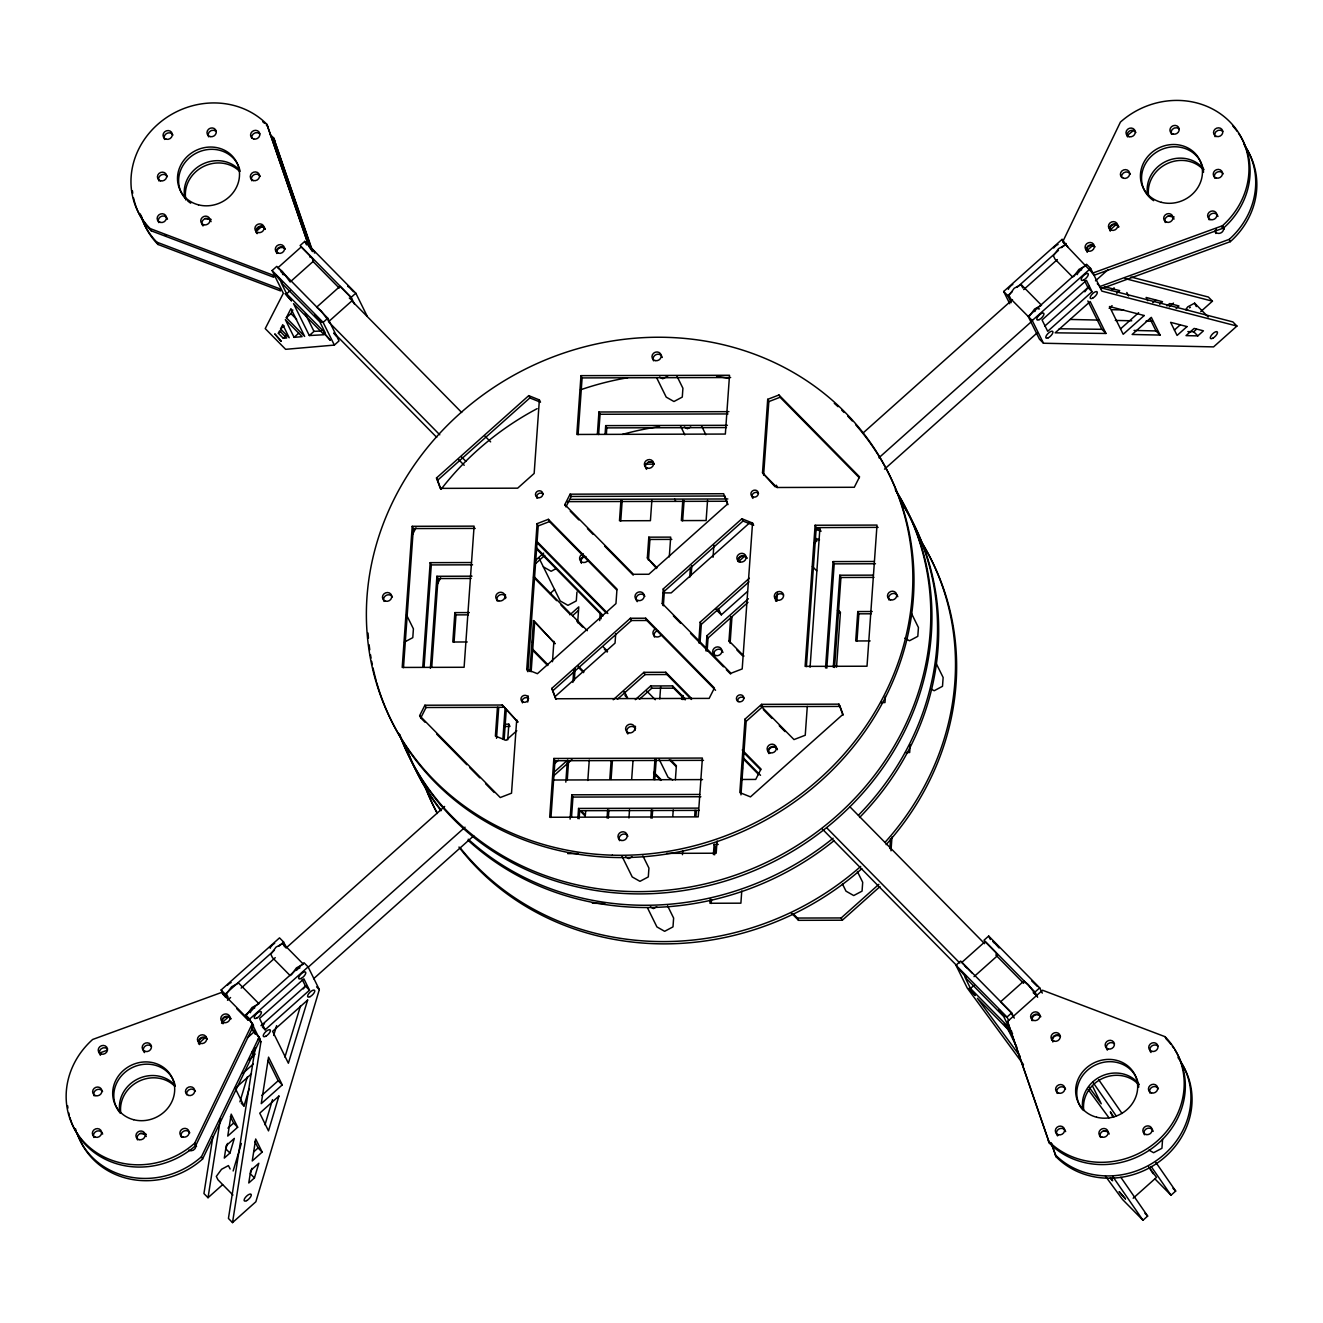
<?xml version="1.0" encoding="UTF-8"?>
<svg xmlns="http://www.w3.org/2000/svg" width="1323" height="1323" viewBox="0 0 1323 1323"><rect width="100%" height="100%" fill="white"/><g stroke="black" fill="none" stroke-linecap="round" stroke-linejoin="round"><path stroke-width="1.5" d="M412.214 526.306L402.209 667.437L464.108 667.272L474.097 526.141L412.214 526.306L413.338 528.572L403.482 667.652M422.781 666.957L430.173 562.655L471.435 562.54M424.055 667.189L431.298 564.921L430.173 562.655M430.388 668.313L436.904 576.282L471.98 576.183M431.794 666.494L438.029 578.548L436.904 576.282M469.318 612.582L454.864 612.615L452.797 642.019L467.234 641.969M454.054 642.333L455.988 614.881L454.864 612.615M497.448 707.193L495.397 736.051L506.048 740.334L516.797 730.743M505.138 598.624L505.419 594.589M496.522 738.317L498.721 707.408M502.872 739.375L505.055 708.466M504.146 739.59L506.18 710.732M507.734 739.855L508.842 724.177L504.724 724.194M516.714 719.695L511.521 793.188L500.259 797.537L419.639 715.644L424.915 705.225L502.277 705.027L517.839 721.961L502.277 705.027M539.371 399.926L534.161 473.436L517.657 488.17L440.294 488.369L436.491 477.983L528.737 395.643L539.371 399.926L540.495 402.192L529.861 397.925L528.737 395.643M526.752 669.421L537.088 523.66L548.334 519.327L616.981 589.049L615.956 603.602L537.403 673.688L526.752 669.421L527.877 671.687L538.213 525.926L537.088 523.66M527.728 702.033L528.158 695.915M529.895 671.489L533.5 620.603L555.032 643.606L533.5 620.603M532.491 642.631L533.186 632.741M531.151 671.737L534.608 622.885M552.468 661.698L553.907 641.341M553.857 758.459L549.69 817.267L698.23 816.87L702.397 758.062L553.857 758.459L554.982 760.725L550.963 817.498M580.979 375.649L576.811 434.457L725.351 434.06L729.519 375.269L580.979 375.649L582.103 377.915L578.085 434.705M576.927 592.092L576.299 600.907L567.947 605.339L560.224 600.956L539.056 558.141M565.814 782.158L567.269 761.8M572.876 682.42L573.735 670.215M577.655 622.72L578.779 606.893L569.866 614.848M567.236 780.355L568.526 762.031M574.281 680.617L575.158 668.413M570.097 819.135L571.817 794.809L699.735 794.462M597.368 434.291L598.939 411.999L728.923 411.651M571.519 817.349L572.942 797.074L571.817 794.809M598.624 434.539L600.063 414.264L598.939 411.999M577.837 818.573L578.564 808.436L698.213 808.121M605.107 433.729L605.686 425.626L727.402 425.311M579.11 818.805L579.689 810.701L578.564 808.436M606.381 433.977L606.81 427.891L605.686 425.626M585.659 811.016L585.378 815.084L581.293 810.933M587.825 780.487L589.264 760.13M599.683 620.603L600.245 612.499M601.089 618.817L601.37 614.782M620.917 500.491L619.478 520.766L650.42 520.683L651.859 500.408M620.752 520.997L622.174 500.722M615.724 633.651L615.046 643.11L555.18 696.51M607.059 818.027L607.637 809.841M609.804 779.181L611.11 760.791M608.315 818.259L608.894 810.073M611.077 779.412L612.384 761.006M628.938 817.994L629.516 809.841M631.683 779.264L632.989 760.923M635.156 730.346L635.437 726.261M656.621 568.526L647.344 557.959L648.816 537.171L670.695 537.121L669.289 556.917M648.452 560.241L649.924 539.453L648.816 537.171M663.253 588.917L664.378 591.199L663.352 605.752L662.228 603.47L663.253 588.917L741.905 518.748L752.539 523.032L753.663 525.297L743.013 521.03L741.905 518.748M650.8 817.994L651.379 809.874M653.529 779.462L654.968 759.187M659.78 698.924L660.64 686.753M652.074 818.226L652.652 810.123M654.802 779.71L656.225 759.419M682.8 500.326L681.362 520.601L706.118 520.534L707.557 500.259M682.635 520.849L684.074 500.557M672.812 816.01L673.242 809.974M675.375 779.793L676.384 765.719L670.943 760.179M689.73 577.291L690.441 567.236M681.626 699.371L681.924 695.319M691.135 575.538L691.846 565.483M682.9 699.619L683.181 695.567M682.453 854.675L682.734 850.623M698.726 642.879L700.198 622.108L749.331 578.234M699.983 643.259L701.322 624.373L700.198 622.108M705.854 650.85L706.929 635.735L748.388 598.724M694.691 816.142L695.104 810.205M713.031 557.281L713.891 545.109M707.11 651.23L708.053 638L706.929 635.735M695.948 816.423L696.378 810.486M710.236 899.21L709.955 903.262L740.897 903.179L741.756 891.007M713.395 854.592L714.122 844.454L718.24 844.438M731.983 616.65L730.114 643.143L728.99 640.878L730.726 616.419M711.212 903.51L711.509 899.442M714.668 854.84L715.23 846.72L714.122 844.454M717.049 841.048L716.19 853.219L666.676 853.352M752.539 523.032L742.203 668.925L730.957 673.258L662.228 603.47M745.047 719.1L739.838 792.593L750.472 796.876L842.734 714.536L838.931 704.15L761.568 704.349L745.047 719.1L746.172 721.366L740.963 794.875M762.511 472.824L767.704 399.331L778.949 394.998L859.57 476.875L854.294 487.277L776.932 487.492L762.511 472.824L775.162 486.831M741.575 779.826L742.435 767.654M763.619 475.106L768.828 401.597L767.704 399.331M775.576 600.94L775.857 596.871M776.833 601.171L777.411 593.035M815.117 525.248L805.112 666.379L867.012 666.213L877 525.082L815.117 525.248L816.241 527.53L806.385 666.61M807.295 706.383L805.244 735.241L793.998 739.574L760.791 705.887M810.073 667.239L819.847 529.051L816.308 527.629L878.125 527.364M825.535 667.95L833.077 561.597L874.338 561.481M826.809 668.181L834.201 563.863L833.077 561.597M833.292 667.255L839.807 575.224L872.816 575.141M834.565 667.487L840.932 577.49L839.807 575.224M836.533 667.172L840.419 612.218L837.691 609.456M872.221 611.524L857.784 611.557L855.7 640.96L870.137 640.927M856.957 641.275L858.892 613.822L857.784 611.557M885.401 696.427L884.971 702.563L880.837 702.563M889.866 848.539L890.577 838.633M890.991 850.805L891.983 836.946M910.224 744.684L909.662 752.522L905.544 752.539M1162.57 1139.467L1161.941 1148.281L1153.59 1152.713L1148.959 1150.084M212.887 1136.672L203.94 1193.561L208.025 1197.712L222.628 1184.68M208.025 1197.712L220.478 1118.464M255.256 1047.75L228.432 1218.45L232.517 1222.601L255.868 1201.747L319.323 989.621L308.094 966.898L304.009 962.747L245.631 1014.873L248.211 1020.116M232.517 1222.601L260.929 1041.73L249.7 1019.024L245.631 1014.873M714.255 655.795A4.73 4.333 -26.3 0 1 713.858 654.72L714.023 652.437A4.73 4.333 -26.3 0 1 721.928 650.453L722.986 652.421M738.052 561.134L738.763 557.777A4.73 4.333 -26.3 0 1 746.8 557.76M713.792 653.579L714.023 652.437M737.986 559.993L738.217 558.852M227.506 1143.419L225.869 1148.91L229.937 1153.061L224.298 1158.105L226.25 1145.602L234.336 1138.392L229.937 1153.061M239.926 1101.861L247.451 1076.707M241.299 1103.25L244.011 1106.011L249.22 1088.597M233.146 1170.971L241.365 1143.469M273.679 1035.446L276.623 1025.623M251.998 1168.292L250.361 1173.799L254.429 1177.933L248.774 1182.977L250.742 1170.475L258.828 1163.264L254.429 1177.933M264.997 1124.815L272.521 1099.645M284.908 1057.11L300.553 1005.761M194.713 1143.138L252.412 1023.456L221.801 992.366L92.66 1039.465A78.801 72.153 -26.3 0 0 85.3 1143.419A78.801 72.153 -26.3 0 0 194.713 1143.138L195.837 1145.404L253.536 1025.738L252.412 1023.456M77.313 1133.282A78.801 72.153 -26.3 0 0 202.568 1159.031L201.443 1156.765L259.143 1037.083L252.197 1030.022M202.568 1159.031L260.267 1039.365L259.143 1037.083M425.08 722.292L420.764 717.909L426.039 707.507L424.915 705.225M564.838 504.576L570.114 494.174L723.664 493.727L727.468 504.096L648.832 574.265L633.502 574.298L564.838 504.576L565.963 506.858L571.238 496.439L570.114 494.174M278.359 333.264L279.6 330.816L286.661 337.993L283.287 338.275L278.359 333.264L280.691 331.18M280.559 328.964L282.758 324.664L289.224 337.762L280.559 328.964L284.065 325.838M286.297 317.768L290.944 308.672L304.67 336.422L286.297 317.768L290.961 313.601L292.83 309.962M246.839 1014.592L252.065 1007.481L258.977 1003.76L238.57 983.039L231.657 986.743L226.431 993.871L228.118 997.277M291.225 974.985L296.451 967.874L303.347 964.153L282.94 943.431L276.027 947.136L270.802 954.263L272.488 957.67L290.184 975.63M303.331 988.893L305.431 986.048L302.223 979.549M1029.393 316.098L1034.619 308.987L1041.532 305.266L1021.124 284.544L1014.212 288.249L1008.986 295.376L1010.673 298.783L1032.254 320.53L1043.483 343.236L1213.571 346.891L1236.939 326.053L1232.854 321.902L1101.761 288.001M1073.763 276.49L1078.989 269.379L1085.902 265.658M1084.827 291.821L1087.969 287.554L1084.761 281.055M1185.623 309.731L1187.707 306.87L1194.619 303.165L1208.23 316.991M581.177 562.606L580.78 561.547A4.73 4.333 -26.3 0 1 581.492 558.19L584.452 556.14M581.492 558.19L582.285 557.281M255.769 230.963L261.789 225.605M257.522 230.219L261.888 226.316M272.108 270.553L276.772 266.386L327.79 318.215L339.019 340.921L334.355 345.088L285.636 349.322L265.228 328.6L283.337 293.259L272.108 270.553L323.126 322.382L334.355 345.088M367.05 315.916L355.821 293.193L304.803 241.365L300.123 245.532L351.157 297.361L354.614 304.356M286.644 293.805L281.038 282.444L319.819 321.836L325.425 333.198L286.644 293.805L290.15 290.68M283.287 338.275L286.793 335.149M294.103 337.348L302.091 336.654L285.338 319.62L294.103 337.348L298.766 333.164M323.126 322.382L327.79 318.215M351.157 297.361L355.821 293.193M309.317 335.546L324.152 334.736L293.541 303.628L309.317 335.546L313.981 331.378L321.406 330.965M352.298 300.503L328.947 321.357L321.109 310.855L316.66 307.168L340.011 286.33L350.612 297.096L352.298 300.503L349.322 298.055M440.774 488.915L437.615 480.249L529.861 397.925M534.724 561.084L543.637 553.13M535.848 563.366L544.762 555.395M550.07 593.547L554.602 589.512M572.462 615.79L578.416 610.482M551.823 688.373L630.393 618.254L645.707 618.221L714.42 687.993L709.161 698.395L555.61 698.759L551.823 688.373L556.107 699.288M552.948 690.639L631.518 620.52L646.831 620.487L715.545 690.275M664.378 591.199L743.013 521.03M223.719 995.227L221.139 989.984L279.517 937.875L283.602 942.026L286.198 947.268M1009.73 303.728L1003.677 291.49L1062.071 239.38L1067.876 247.021M749.463 522.998L671.208 592.886L663.253 592.902M227.804 999.378L225.224 994.135L274.39 950.245M278.988 946.127L283.602 942.026M1011.219 302.636L1007.762 295.641L1012.376 291.523M1016.974 287.422L1058.466 250.378M1061.542 247.633L1066.156 243.531M227.506 1000.271L230.582 997.525M241.15 988.099L275.25 957.67M286.033 948.045L444.627 806.468M863.125 432.935L1012.492 299.61M1023.688 289.605L1057.358 259.556M198.45 1043.715L206.14 1036.835M221.536 1023.092L229.243 1016.229M738.598 561.597L744.75 556.107M1092.765 245.45L1086.596 250.957A4.73 4.333 -26.3 0 1 1094.601 246.558M1109.699 230.334L1115.851 224.827M249.7 1019.024L308.094 966.898M1032.254 320.53L1090.632 268.404L1086.563 264.253L1028.169 316.379L1039.398 339.085L1043.483 343.236M307.978 967.394L465.034 827.189M878.919 457.791L1031.361 321.704M613.227 699.751L643.921 672.332L665.8 672.266L691.764 698.66M617.411 699.272L645.045 674.598L666.924 674.532L691.449 699.454M701.322 624.373L748.917 581.888M247.368 1037.86L255.074 1030.997M305.894 985.635L261.044 1025.656L264.501 1023.804M313.584 978.755L473.733 835.805M553.808 764.33L558.422 760.212M717.231 610.697L721.3 614.848L747.478 591.48M815.233 531.003L818.325 528.257M884.525 469.152L1036.967 333.065M1044.674 326.202L1089.325 286.33M1095.494 280.84L1107.814 269.842M265.129 1029.807L309.499 990.183L303.893 978.838L259.523 1018.445L265.129 1029.807L262.417 1027.028M1092.054 291.688L1047.684 331.312L1042.061 319.951L1086.431 280.344L1092.054 291.688L1087.969 287.554M553.94 772.318L567.765 759.981M635.305 699.669L650.668 685.959L672.547 685.893L685.529 699.09M553.527 775.973L571.949 759.518M639.505 699.189L651.792 688.225L673.655 688.175L685.198 699.9M708.053 638L747.975 602.362M814.009 543.422L817.068 540.677L815.944 538.411L819.499 539.834M249.187 1059.888L253.685 1055.87L251.866 1052.165M1111.138 290.514L1114.148 287.835M242.754 1073.416L253.272 1064.039M1116.728 293.309L1119.721 290.63L1104.292 286.644M236.734 1086.977L251.486 1073.813M1109.137 308.276L1112.081 305.646M261.673 1095.494L278.177 1080.742L268.122 1060.401M1120.614 328.799L1138.623 312.708M227.92 1128.139L233.592 1123.078L230.351 1116.529M1152.763 302.62L1155.607 300.089M282.262 1084.893L261.243 1103.647L268.552 1057.143L282.262 1084.893L278.177 1080.742M237.677 1127.229L227.754 1136.077L231.194 1114.131L237.677 1127.229L233.592 1123.078M1159.692 304.24L1162.52 301.71L1146.131 297.46L1147.752 300.734M1166.936 305.944L1169.631 303.546L1178.975 305.96L1176.147 308.474M1169.234 306.853L1173.468 303.066M253.834 1151.754L258.084 1147.951L254.843 1141.418M1174.427 330.022L1180.099 324.962M1200.771 311.6L1212.447 301.164L1208.362 297.03L1130.9 276.987M262.169 1152.101L252.246 1160.966L255.686 1139.004L262.169 1152.101L258.084 1147.951M746.172 721.366L762.693 706.614L840.055 706.416L843.214 715.065M1187.839 331.61L1193.726 331.742L1196.554 329.212M1197.811 335.877L1203.45 330.833L1194.123 328.418L1186.036 335.629L1197.811 335.877L1193.726 331.742M793.072 913.631L797.422 918.046L841.196 917.947L878.869 884.326M791.303 912.969L798.546 920.328L842.321 920.213L879.993 886.592M1023.473 1064.568L967.196 987.95L955.983 965.228L960.647 961.06L1011.665 1012.889L1014.261 1018.131M1042.292 993.11L1039.696 987.868L988.678 936.039L983.998 940.206L1035.016 992.035L1037.612 997.277M974.042 976.639L997.393 955.785L995.706 952.378L985.106 941.612L961.755 962.466L972.355 973.232M970.52 988.479L964.914 977.118L1003.677 1016.511L1009.3 1027.872L970.52 988.479L974.026 985.354M1008.721 1020.546L1007.001 1017.056L1011.665 1012.889M1035.016 992.035L1039.696 987.868M1175.006 1050.065A78.801 72.153 -26.3 0 1 1152.846 1147.769A78.801 72.153 -26.3 0 1 1049.404 1143.188L1007.514 1021.505L1042.541 990.232L1165.05 1036.686L1166.175 1038.952A78.801 72.153 -26.3 0 1 1170.888 1044.294M1133.166 1198.241L1156.517 1177.387L1148.695 1166.886M1105.449 1176.18L1122.565 1199.498L1142.973 1220.236L1147.653 1216.069L1120.829 1177.272M1154.681 1178.628L1171.004 1195.215L1175.684 1191.047L1155.855 1162.371M1065.495 244.937L1058.582 248.641L1053.356 255.769L1055.043 259.176L1072.721 277.135M667.735 376.129L662.724 378.791L659.631 377.038M690.755 426.998L687.414 428.768L684.322 427.015M404.441 642.085L412.793 637.653L413.404 628.838L406.508 614.864M556.123 568.609L551.112 571.271L543.373 566.872M632.063 856.857L628.723 858.627L625.63 856.874M656.754 906.834L653.413 908.603L650.337 906.85M768.828 401.597L780.074 397.264L859.255 477.686M538.213 525.926L549.458 521.593L616.683 589.86M1093.344 272.852L1222.469 225.737A78.801 72.153 -26.3 0 0 1229.844 121.799A78.801 72.153 -26.3 0 0 1120.432 122.08L1062.733 241.745L1094.468 275.118L1223.593 228.019A78.801 72.153 -26.3 0 0 1238.493 133.21M1097.296 283.651L1100.075 286.479L1229.216 239.364A78.801 72.153 -26.3 0 0 1244.1 144.554M1245.224 146.836A78.801 72.153 -26.3 0 1 1230.34 241.646L1101.199 288.745L1100.075 286.479M99.407 1053.091L107.113 1050.28M571.238 496.439L724.789 495.993L727.948 504.642M553.064 780.008L702.53 779.594M741.409 779.479L755.731 779.429L761.006 769.027L742.253 749.959M582.103 377.915L730.643 377.535M600.063 414.264L727.981 413.934M606.81 427.891L726.459 427.577M648.402 461.892L652.52 461.876M645.392 464.175L653.645 464.158M570.196 499.35L727.848 498.969M567.22 501.632L726.922 501.252M413.338 528.572L475.222 528.423M649.924 539.453L671.819 539.387M431.298 564.921L472.559 564.822M834.201 563.863L875.462 563.763M438.029 578.548L471.038 578.465M840.932 577.49L873.941 577.407M455.988 614.881L468.375 614.848M858.892 613.822L871.278 613.789M426.039 707.507L503.401 707.309M503.782 726.459L509.967 726.443L508.842 724.177M554.982 760.725L703.522 760.345M572.942 797.074L700.859 796.744M579.689 810.701L699.338 810.387M567.666 853.6L577.969 853.583M604.743 903.526L592.357 903.229M1059.21 328.766L1101.877 329.311L1105.962 333.462L1055.159 332.817L1090.185 301.545L1105.962 333.462M1111.651 309.681L1123.624 309.929M1070.224 319.455L1098.917 320.083M1115.306 320.431L1131.711 320.778M1146.049 321.092L1152.201 321.224M1134.059 330.452L1156.004 330.932L1160.073 335.066L1132.141 334.471L1151.324 317.355L1160.073 335.066M1125.046 278.574L1212.447 301.164M1236.939 326.053L1101.861 291.126L1090.632 268.404M266.882 124.312L308.772 245.995L266.882 124.312A78.801 72.153 -26.3 0 0 157.487 124.594A78.801 72.153 -26.3 0 0 150.111 228.548L272.621 275.002L273.745 277.268L151.235 230.83A78.801 72.153 -26.3 0 1 133.557 197.921M140.304 213.879A78.801 72.153 -26.3 0 0 156.858 242.175L279.351 288.629L280.476 290.895L157.983 244.457A78.801 72.153 -26.3 0 1 141.429 216.145M815.663 529.183L820.971 531.333L819.847 529.051M310.128 257.423L310.111 256.579M1153.127 1173.699L1150.349 1169.466M904.816 638.133L909.463 640.762L917.815 636.33L918.427 627.515L910.671 611.788M931.061 688.985L934.154 690.738L942.505 686.306L943.134 677.492L936.221 663.501M672.712 779.958L668.065 777.329L659.201 759.385M314.312 252.891C317.503 254.165 306.671 242.87 309.814 248.013M965.129 966.137L967.047 967.841M1033.197 992.73L1036.174 995.177L1028.335 984.692L1023.886 981.005L1000.519 1001.858L1011.136 1012.624L1012.806 1016.031M1012.591 1033.726L1007.812 1027.839L1011.781 1031.361M1091.69 272.29L1094.468 275.118M1003.677 291.49L1007.762 295.641M812.388 566.459L816.704 570.858M837.459 610.35L840.188 613.111M715.76 608.944L720.01 613.244L718.323 609.837M647.344 557.959L656.87 567.633M728.99 640.878L743.956 656.076M736.911 650.056L742.352 655.596M570.263 511.207L578.846 519.922M587.429 528.638L593.151 534.459M604.594 546.068L633.204 575.125M673.374 615.923L680.535 623.199M690.556 633.37L723.483 666.809M726.344 669.719L730.643 674.069M763.354 709.624L772.02 718.406M779.247 725.732L785.019 731.586M312.741 261.177L339.217 288.067M351.786 300.834L461.71 412.495M484.846 436.011L490.635 441.882M850.11 807.013L984.61 943.663M995.806 955.024L1023.655 983.336M328.435 321.687L439.798 434.82M461.495 456.848L465.828 461.264M826.759 827.867L959.82 963.045M334.041 333.049L436.739 437.367M458.436 459.395L464.208 465.283M822.245 828.942L956.744 965.575M955.983 965.228L1007.001 1017.056M537.138 541.669L607.869 613.525M1172.955 1188.286L1175.684 1191.047M743.377 752.241L760.675 769.821M536.824 542.48L606.099 612.863M536.658 547.97L603.056 615.427M743.212 757.732L760.527 775.328M536.344 548.764L602.742 616.22M742.898 758.542L758.757 774.666M290.961 313.601L296.617 319.339M533.797 576.365L587.313 630.707M603.222 646.864L607.571 651.263M646.616 690.92L655.298 699.735M533.483 577.159L556.619 600.659M560.952 605.074L569.634 613.889M576.861 621.231L582.649 627.102M604.346 649.13L607.24 652.074M1110.179 1178.231L1112.643 1180.744L1110.493 1177.635M1144.924 1213.307L1147.653 1216.069M625.002 695.584L627.714 698.346L624.506 691.863M578.399 666.213L583.84 671.737M578.168 667.106L583.608 672.63M669.339 759.7L676.136 766.596M532.061 648.568L548.02 664.774M653.876 772.268L661.12 779.627M533.186 650.85L547.689 665.568M653.545 773.062L660.789 780.438M581.062 811.826L585.13 815.977M436.607 734L466.837 764.711M469.715 767.638L479.802 777.874M485.558 783.712L494.19 792.494M316.594 986.842L319.323 989.621M305.431 986.048L309.499 990.183M221.139 989.984L225.224 994.135M225.704 997.459L221.801 992.366M236.834 1008.771L247.963 1020.083M258.217 1038.968L260.929 1041.73M232.947 1195.033L217.981 1179.818L216.311 1176.412L221.536 1169.3L228.432 1165.58L230.119 1168.986M312.063 250.692L310.475 248.856M284.825 274.952L280.956 271.761M333.776 333.28L336.24 336.125M282.461 273.878L283.221 274.787M1004.058 1023.985L1011.367 1033.941M1020.132 1056.349L977.399 998.303L1008.027 1029.41L1016.775 1047.138M1089.127 1087.241L1101.265 1103.795L1092.517 1086.067M1088.201 1089.524L1109.005 1117.852M1037.43 986.495L1031.626 980.806M993.689 942.687L992.845 940.984L999.097 947.979M353.555 291.804L347.751 285.702L348.081 286.678M1098.718 1079.733L1122.036 1113.47M1092.881 1082.214L1116.199 1115.95M1151.192 1166.539L1171.004 1195.215M1113.834 1116.91L1110.344 1111.849L1112.759 1116.761M1112.66 1176.379L1142.973 1220.236M1222.469 225.737L1223.593 228.019M1229.216 239.364L1230.34 241.646M1194.619 303.165L1196.306 306.572M1149.869 318.529L1156.004 330.932M1126.832 292.482L1128.585 296.021M1062.071 239.38L1063.791 242.87M1087.853 300.949L1101.877 329.311M1021.124 284.544L1022.795 287.951M778.949 394.998L780.074 397.264M776.353 485.21L777.477 487.476M988.678 936.039L990.398 939.528M1007.514 1021.505L1049.404 1143.188M676.88 376.03L682.916 388.251L682.288 397.082L673.936 401.514L666.213 397.115L656.721 377.898M701.57 426.006L705.887 434.738M838.931 704.15L840.055 706.416M1051.074 1142.989L1056.134 1156.815A78.801 72.153 -26.3 0 0 1159.576 1161.396A78.801 72.153 -26.3 0 0 1181.737 1063.692M680.551 426.122L684.867 434.87M674.647 499.102L675.772 501.367M857.387 871.543L862.695 882.292L862.067 891.123L853.715 895.555L845.992 891.156L842.453 883.996M718.091 608.365L721.3 614.848M761.568 704.349L762.693 706.614M841.196 917.947L842.321 920.213M797.422 918.046L798.546 920.328M645.707 618.221L646.831 620.487M665.8 672.266L666.924 674.532M672.547 685.893L673.655 688.175M630.393 618.254L631.518 620.52M643.921 672.332L645.045 674.598M650.668 685.959L651.792 688.225M548.334 519.327L549.458 521.593M623.894 691.631L626.407 696.741M642.879 855.865L648.932 868.086L648.303 876.917L639.952 881.333L632.229 876.951L621.86 855.981M667.586 905.825L673.622 918.063L672.994 926.877L664.642 931.309L656.919 926.927L647.427 907.71M270.157 134.665A78.801 72.153 -26.3 0 1 273.629 137.939L312.228 249.997M436.491 477.983L437.615 480.249M304.803 241.365L306.523 244.854M305.216 313.65L313.981 331.378M419.639 715.644L420.764 717.909M150.111 228.548L151.235 230.83M156.858 242.175L157.983 244.457M282.94 943.431L284.627 946.838M251.668 1027.095L255.124 1034.09M253.206 1050.76L255.025 1054.464M235.262 1088.3L244.011 1106.011M1051.537 1143.337L1056.134 1156.815M273.629 137.939L312.41 251.585M1186.913 310.376A4.73 1.819 -44.5 0 1 1187.674 309.45M1189.493 307.829A4.73 1.819 -44.5 0 1 1190.419 307.25M1034.586 311.55A4.73 1.819 -44.5 0 1 1035.462 310.69M1038.175 308.97A4.73 1.819 -44.5 0 1 1039.465 308.937M1077.22 274.638A4.73 1.819 -44.5 0 1 1077.6 273.795M1078.195 272.869A4.73 1.819 -44.5 0 1 1079.833 271.083M1080.759 270.322A4.73 1.819 -44.5 0 1 1081.701 269.743M296.402 970.437A4.73 1.819 -44.5 0 1 297.278 969.577M298.221 968.816A4.73 1.819 -44.5 0 1 300.007 967.857M250.295 1012.74A4.73 1.819 -44.5 0 1 250.675 1011.897M251.271 1010.97A4.73 1.819 -44.5 0 1 252.908 1009.184M253.851 1008.44A4.73 1.819 -44.5 0 1 254.777 1007.845M270.19 948.26A4.73 1.819 -44.5 0 1 270.57 947.4M271.149 946.491A4.73 1.819 -44.5 0 1 272.803 944.688M273.729 943.944A4.73 1.819 -44.5 0 1 274.655 943.365M227.539 985.172A4.73 1.819 -44.5 0 1 231.145 982.592M1053.703 247.996A4.73 1.819 -44.5 0 1 1058.069 244.49M1008.358 289.373A4.73 1.819 -44.5 0 1 1008.738 288.513M1009.333 287.604A4.73 1.819 -44.5 0 1 1010.97 285.818M1011.897 285.057A4.73 1.819 -44.5 0 1 1012.839 284.478M654.521 637.091A4.73 4.333 -26.3 0 1 657.796 630.624M889.073 600.08A4.73 4.333 -26.3 0 1 891.752 593.795A4.73 4.333 -26.3 0 1 897.804 596.723M384.05 601.403A4.73 4.333 -26.3 0 1 386.167 595.383A4.73 4.333 -26.3 0 1 392.402 596.971M619.561 840.667A4.73 4.333 -26.3 0 1 621.678 834.631A4.73 4.333 -26.3 0 1 627.912 836.235M653.545 360.832A4.73 4.333 -26.3 0 1 656.241 354.547A4.73 4.333 -26.3 0 1 662.294 357.458M164.631 139.461A4.73 4.333 -26.3 0 1 166.764 133.425A4.73 4.333 -26.3 0 1 172.982 135.029M1215.109 136.699A4.73 4.333 -26.3 0 1 1222.783 131.357M1144.428 1134.754A4.73 4.333 -26.3 0 1 1147.124 1128.469A4.73 4.333 -26.3 0 1 1153.176 1131.38M93.933 1137.482A4.73 4.333 -26.3 0 1 96.612 1131.198A4.73 4.333 -26.3 0 1 102.665 1134.109M1232.606 125.784A78.801 72.153 -26.3 0 1 1237.121 131.275M1110.014 230.516A4.73 4.333 -26.3 0 1 1112.709 224.232A4.73 4.333 -26.3 0 1 1118.762 227.143M1087.357 252.296A4.73 4.333 -26.3 0 1 1086.663 251.37M1086.282 250.328A4.73 4.333 -26.3 0 1 1095.014 246.938M1165.282 222.496A4.73 4.333 -26.3 0 1 1167.961 216.211A4.73 4.333 -26.3 0 1 1174.014 219.122M1121.59 177.447A4.73 4.333 -26.3 0 1 1130.338 174.09M1171.533 134.301A4.73 4.333 -26.3 0 1 1179.206 128.959M1214.812 178.274A4.73 4.333 -26.3 0 1 1216.945 172.238A4.73 4.333 -26.3 0 1 1223.163 173.842M1127.576 136.93A4.73 4.333 -26.3 0 1 1129.71 130.894A4.73 4.333 -26.3 0 1 1135.928 132.498M1209.222 219.866A4.73 4.333 -26.3 0 1 1211.901 213.582A4.73 4.333 -26.3 0 1 1217.954 216.492M1153.656 200.683A31.52 28.858 -26.3 0 1 1158.005 151.252A31.52 28.858 -26.3 0 1 1203.533 172.255M1127.163 135.707A78.801 72.153 -26.3 0 1 1133.133 130.845M1223.18 226.795A4.73 4.333 -26.3 0 1 1221.063 232.815A4.73 4.333 -26.3 0 1 1214.828 231.227M1174.096 216.889A31.52 28.858 -26.3 0 1 1168.176 215.963M1147.752 195.225A31.52 28.858 -26.3 0 1 1166.373 161.208A31.52 28.858 -26.3 0 1 1204.013 169.576M1215.953 233.493A4.73 4.333 -26.3 0 1 1216.267 229.077M1221.625 227.01A4.73 4.333 -26.3 0 1 1224.304 229.061M1148.562 195.639A31.52 28.858 -26.3 0 1 1166.555 163.92A31.52 28.858 -26.3 0 1 1202.673 168.964M132.73 193.241A78.801 72.153 -26.3 0 1 132.449 190.876M262.731 121.749A78.801 72.153 -26.3 0 1 264.55 123.304M266.303 124.924A78.801 72.153 -26.3 0 1 268.007 126.578M257.142 233.658A4.73 4.333 -26.3 0 1 258.597 226.729A4.73 4.333 -26.3 0 1 265.212 229.375M276.887 253.503A4.73 4.333 -26.3 0 1 278.988 247.467A4.73 4.333 -26.3 0 1 285.239 249.055M251.866 180.804A4.73 4.333 -26.3 0 1 253.999 174.768A4.73 4.333 -26.3 0 1 260.218 176.372M202.998 225.935A4.73 4.333 -26.3 0 1 204.453 218.99A4.73 4.333 -26.3 0 1 211.068 221.652M159.025 181.036A4.73 4.333 -26.3 0 1 161.158 175.016A4.73 4.333 -26.3 0 1 167.393 176.604M208.571 136.815A4.73 4.333 -26.3 0 1 216.261 131.473M158.743 222.611A4.73 4.333 -26.3 0 1 161.423 216.327A4.73 4.333 -26.3 0 1 167.475 219.238M251.767 138.171A4.73 4.333 -26.3 0 1 259.837 133.888M190.71 203.196A31.52 28.858 -26.3 0 1 187.651 200.864M186.278 199.558A31.52 28.858 -26.3 0 1 195.953 153.286A31.52 28.858 -26.3 0 1 240.058 171.014M165.937 235.577A4.73 4.333 -26.3 0 1 165.028 234.882M211.151 219.403A31.52 28.858 -26.3 0 1 205.214 218.477M184.807 197.755A31.52 28.858 -26.3 0 1 201.576 164.647A31.52 28.858 -26.3 0 1 238.587 169.212M273.051 138.551A78.801 72.153 -26.3 0 1 274.754 140.221M185.931 200.021A31.52 28.858 -26.3 0 1 202.7 166.913A31.52 28.858 -26.3 0 1 239.711 171.494M195.837 1145.404A78.801 72.153 -26.3 0 1 69.887 1117.389M69.259 1115.107A78.801 72.153 -26.3 0 1 68.73 1112.792M67.92 1108.112A78.801 72.153 -26.3 0 1 67.638 1105.747M199.69 1044.575A4.73 4.333 -26.3 0 1 200.616 1037.96A4.73 4.333 -26.3 0 1 207.38 1039.233M223.074 1023.754A4.73 4.333 -26.3 0 1 223.951 1017.122A4.73 4.333 -26.3 0 1 230.731 1018.396M144.439 1052.595A4.73 4.333 -26.3 0 1 144.868 1046.361A4.73 4.333 -26.3 0 1 151.434 1046.344M186.659 1094.601A4.73 4.333 -26.3 0 1 195.407 1091.227M137.509 1139.897A4.73 4.333 -26.3 0 1 140.205 1133.596A4.73 4.333 -26.3 0 1 146.258 1136.523M94.214 1095.907A4.73 4.333 -26.3 0 1 96.347 1089.887A4.73 4.333 -26.3 0 1 102.566 1091.475M181.449 1137.251A4.73 4.333 -26.3 0 1 183.583 1131.231A4.73 4.333 -26.3 0 1 189.801 1132.819M100.482 1055.241A4.73 4.333 -26.3 0 1 99.82 1054.315M99.423 1053.257A4.73 4.333 -26.3 0 1 107.494 1048.974M120.178 1113.023A31.52 28.858 -26.3 0 1 132.052 1067.678A31.52 28.858 -26.3 0 1 175.248 1085.885M201.443 1156.765A78.801 72.153 -26.3 0 1 76.949 1133.249M76.188 1131.016A78.801 72.153 -26.3 0 1 75.494 1128.751M195.424 1144.18A4.73 4.333 -26.3 0 1 188.643 1150.216M146.324 1134.274A31.52 28.858 -26.3 0 1 140.403 1133.348M119.996 1112.61A31.52 28.858 -26.3 0 1 136.749 1079.502A31.52 28.858 -26.3 0 1 173.776 1084.083M194.961 1144.842A4.73 4.333 -26.3 0 1 196.532 1146.446M120.79 1113.023A31.52 28.858 -26.3 0 1 138.799 1081.304A31.52 28.858 -26.3 0 1 174.901 1086.348M1172.327 1046.162A78.801 72.153 -26.3 0 1 1173.699 1048.097M1052.198 1040.391A4.73 4.333 -26.3 0 1 1060.269 1036.124M1032.172 1020.728A4.73 4.333 -26.3 0 1 1034.272 1014.675A4.73 4.333 -26.3 0 1 1040.506 1016.262M1057.193 1093.41A4.73 4.333 -26.3 0 1 1059.326 1087.39A4.73 4.333 -26.3 0 1 1065.544 1088.978M1107.401 1050.098A4.73 4.333 -26.3 0 1 1106.739 1049.189M1106.342 1048.13A4.73 4.333 -26.3 0 1 1114.413 1043.847M1150.034 1093.162A4.73 4.333 -26.3 0 1 1152.151 1087.142A4.73 4.333 -26.3 0 1 1158.386 1088.73M1100.488 1137.4A4.73 4.333 -26.3 0 1 1103.167 1131.099A4.73 4.333 -26.3 0 1 1109.22 1134.026M1150.993 1052.513A4.73 4.333 -26.3 0 1 1151.44 1046.278A4.73 4.333 -26.3 0 1 1158.005 1046.245M1057.573 1135.895A4.73 4.333 -26.3 0 1 1059.028 1128.949A4.73 4.333 -26.3 0 1 1065.643 1131.612M1081.966 1109.038A31.52 28.858 -26.3 0 1 1097.875 1063.94A31.52 28.858 -26.3 0 1 1138.739 1087.159M1177.95 1057.524A78.801 72.153 -26.3 0 1 1160.486 1157.559A78.801 72.153 -26.3 0 1 1055.01 1154.549M1165.05 1036.686A78.801 72.153 -26.3 0 1 1157.691 1140.641A78.801 72.153 -26.3 0 1 1048.279 1140.922M1107.301 1131.595A31.52 28.858 -26.3 0 1 1103.382 1130.851M1082.975 1110.113A31.52 28.858 -26.3 0 1 1101.579 1076.095A31.52 28.858 -26.3 0 1 1139.219 1084.463M1083.769 1110.526A31.52 28.858 -26.3 0 1 1101.761 1078.807A31.52 28.858 -26.3 0 1 1137.879 1083.851M768.68 753.035A4.73 4.333 -26.3 0 1 771.375 746.751A4.73 4.333 -26.3 0 1 777.428 749.661M768.961 753.614A4.73 4.333 -26.3 0 1 771.094 747.578A4.73 4.333 -26.3 0 1 777.312 749.182M1052.843 1041.995A4.73 4.333 -26.3 0 1 1060.517 1036.653M1032.056 1020.231A4.73 4.333 -26.3 0 1 1040.771 1016.808M581.459 563.168A4.73 4.333 -26.3 0 1 585.94 556.553M256.745 233.328A4.73 4.333 -26.3 0 1 258.878 227.291A4.73 4.333 -26.3 0 1 265.096 228.896M276.772 253.024A4.73 4.333 -26.3 0 1 284.825 248.691M738.333 561.696A4.73 4.333 -26.3 0 1 747.082 558.339M1110.295 231.078A4.73 4.333 -26.3 0 1 1112.428 225.059A4.73 4.333 -26.3 0 1 1118.646 226.646M198.913 1043.169A4.73 4.333 -26.3 0 1 206.983 1038.902M222.677 1023.423A4.73 4.333 -26.3 0 1 224.745 1017.37A4.73 4.333 -26.3 0 1 230.996 1018.925M920.262 540.33A277.681 254.264 -26.3 0 1 886.129 844.636M861.835 868.698A277.681 254.264 -26.3 0 1 458.949 847.084M437.334 813.496A277.681 254.264 -26.3 0 1 424.501 784.622M919.138 538.064A277.681 254.264 -26.3 0 1 885.004 842.371M860.711 866.416A277.681 254.264 -26.3 0 1 459.891 847.448M436.987 812.702A277.681 254.264 -26.3 0 1 423.377 782.356M437.417 584.105A277.681 254.264 -26.3 0 1 440.675 577.87M622.438 434.407A277.681 254.264 -26.3 0 1 659.532 426.585M855.617 424.683A277.681 254.264 -26.3 0 1 762.759 821.649A277.681 254.264 -26.3 0 1 376.675 682.47M376.228 680.865A277.681 254.264 -26.3 0 1 373.003 667.9M372.309 664.626A277.681 254.264 -26.3 0 1 371.664 661.335M371.052 658.044A277.681 254.264 -26.3 0 1 370.506 654.736M369.762 649.758A277.681 254.264 -26.3 0 1 369.117 644.764M368.439 638.083A277.681 254.264 -26.3 0 1 368.042 633.056M834.284 403.317A277.681 254.264 -26.3 0 1 838.038 406.69M841.709 410.147A277.681 254.264 -26.3 0 1 844.107 412.495M847.663 416.067A277.681 254.264 -26.3 0 1 852.26 420.946M637.223 601.667A4.73 4.333 -26.3 0 1 638.149 595.036A4.73 4.333 -26.3 0 1 644.913 596.309M522.453 702.877A3.787 3.456 -26.3 0 1 528.605 698.594M737.589 701.521A3.787 3.456 -26.3 0 1 744.039 698.097M752.936 498.407A3.787 3.456 -26.3 0 1 753.3 493.413A3.787 3.456 -26.3 0 1 758.542 493.396M536.956 498.308A3.787 3.456 -26.3 0 1 543.091 494.025M776.551 601.287A4.73 4.333 -26.3 0 1 776.998 595.052A4.73 4.333 -26.3 0 1 783.563 595.036M646.6 469.351A4.73 4.333 -26.3 0 1 647.526 462.736A4.73 4.333 -26.3 0 1 654.273 464.009M497.299 601.122A4.73 4.333 -26.3 0 1 499.995 594.837A4.73 4.333 -26.3 0 1 506.048 597.748M627.846 733.967A4.73 4.333 -26.3 0 1 628.772 727.352A4.73 4.333 -26.3 0 1 635.536 728.626M904.072 506.825A277.681 254.264 -26.3 0 1 859.57 817.482M834.218 840.518A277.681 254.264 -26.3 0 1 468.127 840.337M440.989 810.751A277.681 254.264 -26.3 0 1 407.699 751.414M902.947 504.559A277.681 254.264 -26.3 0 1 858.445 815.2M833.093 838.253A277.681 254.264 -26.3 0 1 468.243 839.212M440.89 809.792A277.681 254.264 -26.3 0 1 405.996 747.578M895.572 490.37A277.681 254.264 -26.3 0 1 771.028 862.976A277.681 254.264 -26.3 0 1 399.794 734.662M895.34 489.51A277.681 254.264 -26.3 0 1 769.903 860.711A277.681 254.264 -26.3 0 1 399.248 733.951M412.726 534.145A277.681 254.264 -26.3 0 1 415.984 527.91M441.088 489.295A277.681 254.264 -26.3 0 1 537.155 408.642M580.433 389.838A277.681 254.264 -26.3 0 1 627.714 377.733M716.603 376.394A277.681 254.264 -26.3 0 1 728.758 378.411M661.434 634.792A4.73 4.333 -26.3 0 1 654.075 635.735A4.73 4.333 -26.3 0 1 655.513 628.789M588.09 560.307A4.73 4.333 -26.3 0 1 580.35 560.82A4.73 4.333 -26.3 0 1 583.327 553.857M278.921 1096.056L268.503 1130.884L259.755 1113.172L278.921 1096.056M307.647 1000.039L288.381 1063.229L272.604 1031.312L307.647 1000.039M276.275 275.498L282.427 282.593L276.275 275.498M285.255 293.673L291.407 300.751L285.255 293.673M274.936 334.074L281.071 341.152L274.936 334.074M315.056 314.891L321.191 321.985L315.056 314.891M324.036 333.065L330.188 340.143L324.036 333.065M960.151 970.172L966.286 977.267L960.151 970.172M969.131 988.347L975.283 995.442L969.131 988.347M998.931 1009.565L1005.067 1016.659L998.931 1009.565M1119.275 1191.775L1125.426 1198.87L1119.275 1191.775M301.231 246.938L277.88 267.775L282.345 271.463L290.167 281.964L313.518 261.111L311.831 257.704L301.231 246.938M1144.213 315.519L1123.194 334.272L1109.484 306.539L1144.213 315.519M1187.012 326.583L1177.09 335.43L1170.623 322.349L1187.012 326.583M265.791 1036.24A4.73 1.819 -44.5 0 0 270.322 1030.071A4.73 1.819 -44.5 0 0 264.335 1033.296A4.73 1.819 -44.5 0 0 265.791 1036.24M310.161 996.632A4.73 1.819 -44.5 0 0 314.692 990.464A4.73 1.819 -44.5 0 0 308.706 993.689A4.73 1.819 -44.5 0 0 310.161 996.632M256.811 1018.065A4.73 1.819 -44.5 0 0 261.342 1011.913A4.73 1.819 -44.5 0 0 255.356 1015.121A4.73 1.819 -44.5 0 0 256.811 1018.065M301.181 978.458A4.73 1.819 -44.5 0 0 305.712 972.289A4.73 1.819 -44.5 0 0 299.726 975.514A4.73 1.819 -44.5 0 0 301.181 978.458M246.673 1200.622A4.73 1.819 -44.5 0 0 251.205 1194.454A4.73 1.819 -44.5 0 0 245.218 1197.662A4.73 1.819 -44.5 0 0 246.673 1200.622M1039.365 319.571A4.73 1.819 -44.5 0 0 1043.88 313.419A4.73 1.819 -44.5 0 0 1037.894 316.627A4.73 1.819 -44.5 0 0 1039.365 319.571M1212.86 338.208A4.73 1.819 -44.5 0 0 1217.392 332.04A4.73 1.819 -44.5 0 0 1211.405 335.248A4.73 1.819 -44.5 0 0 1212.86 338.208M1092.715 298.138A4.73 1.819 -44.5 0 0 1097.247 291.97A4.73 1.819 -44.5 0 0 1091.26 295.194A4.73 1.819 -44.5 0 0 1092.715 298.138M1048.345 337.745A4.73 1.819 -44.5 0 0 1052.86 331.577A4.73 1.819 -44.5 0 0 1046.89 334.802A4.73 1.819 -44.5 0 0 1048.345 337.745M1083.735 279.963A4.73 1.819 -44.5 0 0 1088.25 273.795A4.73 1.819 -44.5 0 0 1082.28 277.02A4.73 1.819 -44.5 0 0 1083.735 279.963M1088.217 251.138A4.73 4.333 -26.3 0 0 1094.27 245.714A4.73 4.333 -26.3 0 0 1086.646 243.763A4.73 4.333 -26.3 0 0 1088.217 251.138M1166.82 222.281A4.73 4.333 -26.3 0 0 1172.889 216.856A4.73 4.333 -26.3 0 0 1165.265 214.905A4.73 4.333 -26.3 0 0 1166.82 222.281M1123.541 178.291A4.73 4.333 -26.3 0 0 1129.594 172.883A4.73 4.333 -26.3 0 0 1121.97 170.915A4.73 4.333 -26.3 0 0 1123.541 178.291M1111.568 230.285A4.73 4.333 -26.3 0 0 1117.637 224.877A4.73 4.333 -26.3 0 0 1110.014 222.926A4.73 4.333 -26.3 0 0 1111.568 230.285M1173.071 134.07A4.73 4.333 -26.3 0 0 1179.14 128.662A4.73 4.333 -26.3 0 0 1171.516 126.694A4.73 4.333 -26.3 0 0 1173.071 134.07M1216.366 178.043A4.73 4.333 -26.3 0 0 1222.435 172.635A4.73 4.333 -26.3 0 0 1214.812 170.684A4.73 4.333 -26.3 0 0 1216.366 178.043M1216.664 136.484A4.73 4.333 -26.3 0 0 1222.733 131.06A4.73 4.333 -26.3 0 0 1215.109 129.108A4.73 4.333 -26.3 0 0 1216.664 136.484M1129.131 136.699A4.73 4.333 -26.3 0 0 1135.2 131.291A4.73 4.333 -26.3 0 0 1127.576 129.34A4.73 4.333 -26.3 0 0 1129.131 136.699M1210.76 219.635A4.73 4.333 -26.3 0 0 1216.829 214.227A4.73 4.333 -26.3 0 0 1209.205 212.259A4.73 4.333 -26.3 0 0 1210.76 219.635M1161.429 202.336A31.52 28.858 -26.3 0 0 1201.879 166.218A31.52 28.858 -26.3 0 0 1151.043 153.17A31.52 28.858 -26.3 0 0 1161.429 202.336M278.425 253.255A4.73 4.333 -26.3 0 0 284.495 247.848A4.73 4.333 -26.3 0 0 276.871 245.88A4.73 4.333 -26.3 0 0 278.425 253.255M253.421 180.573A4.73 4.333 -26.3 0 0 259.49 175.165A4.73 4.333 -26.3 0 0 251.866 173.197A4.73 4.333 -26.3 0 0 253.421 180.573M203.874 224.794A4.73 4.333 -26.3 0 0 209.944 219.386A4.73 4.333 -26.3 0 0 202.32 217.419A4.73 4.333 -26.3 0 0 203.874 224.794M258.018 232.534A4.73 4.333 -26.3 0 0 264.087 227.109A4.73 4.333 -26.3 0 0 256.464 225.158A4.73 4.333 -26.3 0 0 258.018 232.534M160.579 180.821A4.73 4.333 -26.3 0 0 166.648 175.397A4.73 4.333 -26.3 0 0 159.025 173.445A4.73 4.333 -26.3 0 0 160.579 180.821M210.125 136.6A4.73 4.333 -26.3 0 0 216.195 131.175A4.73 4.333 -26.3 0 0 208.571 129.224A4.73 4.333 -26.3 0 0 210.125 136.6M166.185 139.229A4.73 4.333 -26.3 0 0 172.255 133.821A4.73 4.333 -26.3 0 0 164.631 131.853A4.73 4.333 -26.3 0 0 166.185 139.229M160.298 222.396A4.73 4.333 -26.3 0 0 166.351 216.972A4.73 4.333 -26.3 0 0 158.727 215.021A4.73 4.333 -26.3 0 0 160.298 222.396M253.702 138.998A4.73 4.333 -26.3 0 0 259.771 133.59A4.73 4.333 -26.3 0 0 252.147 131.622A4.73 4.333 -26.3 0 0 253.702 138.998M198.483 204.85A31.52 28.858 -26.3 0 0 238.934 168.749A31.52 28.858 -26.3 0 0 188.098 155.701A31.52 28.858 -26.3 0 0 198.483 204.85M223.918 1022.596A4.73 4.333 -26.3 0 0 229.987 1017.189A4.73 4.333 -26.3 0 0 222.363 1015.221A4.73 4.333 -26.3 0 0 223.918 1022.596M145.315 1051.454A4.73 4.333 -26.3 0 0 151.384 1046.046A4.73 4.333 -26.3 0 0 143.744 1044.095A4.73 4.333 -26.3 0 0 145.315 1051.454M188.61 1095.444A4.73 4.333 -26.3 0 0 194.663 1090.02A4.73 4.333 -26.3 0 0 187.039 1088.068A4.73 4.333 -26.3 0 0 188.61 1095.444M200.567 1043.45A4.73 4.333 -26.3 0 0 206.636 1038.026A4.73 4.333 -26.3 0 0 199.012 1036.074A4.73 4.333 -26.3 0 0 200.567 1043.45M139.064 1139.665A4.73 4.333 -26.3 0 0 145.133 1134.258A4.73 4.333 -26.3 0 0 137.509 1132.29A4.73 4.333 -26.3 0 0 139.064 1139.665M95.769 1095.692A4.73 4.333 -26.3 0 0 101.838 1090.268A4.73 4.333 -26.3 0 0 94.214 1088.316A4.73 4.333 -26.3 0 0 95.769 1095.692M95.471 1137.251A4.73 4.333 -26.3 0 0 101.54 1131.843A4.73 4.333 -26.3 0 0 93.916 1129.892A4.73 4.333 -26.3 0 0 95.471 1137.251M183.004 1137.036A4.73 4.333 -26.3 0 0 189.073 1131.612A4.73 4.333 -26.3 0 0 181.449 1129.66A4.73 4.333 -26.3 0 0 183.004 1137.036M101.375 1054.1A4.73 4.333 -26.3 0 0 107.428 1048.676A4.73 4.333 -26.3 0 0 99.804 1046.725A4.73 4.333 -26.3 0 0 101.375 1054.1M133.673 1119.721A31.52 28.858 -26.3 0 0 174.123 1083.62A31.52 28.858 -26.3 0 0 123.287 1070.572A31.52 28.858 -26.3 0 0 133.673 1119.721M1033.726 1020.496A4.73 4.333 -26.3 0 0 1039.795 1015.088A4.73 4.333 -26.3 0 0 1032.172 1013.137A4.73 4.333 -26.3 0 0 1033.726 1020.496M1058.747 1093.195A4.73 4.333 -26.3 0 0 1064.817 1087.771A4.73 4.333 -26.3 0 0 1057.193 1085.819A4.73 4.333 -26.3 0 0 1058.747 1093.195M1108.294 1048.957A4.73 4.333 -26.3 0 0 1114.346 1043.549A4.73 4.333 -26.3 0 0 1106.723 1041.598A4.73 4.333 -26.3 0 0 1108.294 1048.957M1054.133 1041.234A4.73 4.333 -26.3 0 0 1060.203 1035.826A4.73 4.333 -26.3 0 0 1052.579 1033.858A4.73 4.333 -26.3 0 0 1054.133 1041.234M1151.572 1092.947A4.73 4.333 -26.3 0 0 1157.642 1087.523A4.73 4.333 -26.3 0 0 1150.018 1085.571A4.73 4.333 -26.3 0 0 1151.572 1092.947M1102.042 1137.168A4.73 4.333 -26.3 0 0 1108.112 1131.744A4.73 4.333 -26.3 0 0 1100.471 1129.792A4.73 4.333 -26.3 0 0 1102.042 1137.168M1145.983 1134.539A4.73 4.333 -26.3 0 0 1152.052 1129.114A4.73 4.333 -26.3 0 0 1144.428 1127.163A4.73 4.333 -26.3 0 0 1145.983 1134.539M1151.87 1051.372A4.73 4.333 -26.3 0 0 1157.939 1045.947A4.73 4.333 -26.3 0 0 1150.315 1043.996A4.73 4.333 -26.3 0 0 1151.87 1051.372M1058.45 1134.754A4.73 4.333 -26.3 0 0 1064.519 1129.346A4.73 4.333 -26.3 0 0 1056.895 1127.394A4.73 4.333 -26.3 0 0 1058.45 1134.754M1096.635 1117.224A31.52 28.858 -26.3 0 0 1137.102 1081.123A31.52 28.858 -26.3 0 0 1086.249 1068.074A31.52 28.858 -26.3 0 0 1096.635 1117.224M715.809 655.563A4.73 4.333 -26.3 0 0 721.878 650.155A4.73 4.333 -26.3 0 0 714.238 648.187A4.73 4.333 -26.3 0 0 715.809 655.563M612.351 855.171A277.681 254.264 -26.3 0 0 888.692 473.518A277.681 254.264 -26.3 0 0 417.787 460.09A277.681 254.264 -26.3 0 0 612.351 855.171M890.611 599.865A4.73 4.333 -26.3 0 0 896.68 594.44A4.73 4.333 -26.3 0 0 889.056 592.489A4.73 4.333 -26.3 0 0 890.611 599.865M638.099 600.526A4.73 4.333 -26.3 0 0 644.169 595.102A4.73 4.333 -26.3 0 0 636.545 593.151A4.73 4.333 -26.3 0 0 638.099 600.526M523.478 702.232A3.787 3.456 -26.3 0 0 528.324 697.899A3.787 3.456 -26.3 0 0 522.221 696.345A3.787 3.456 -26.3 0 0 523.478 702.232M738.912 701.736A3.787 3.456 -26.3 0 0 743.774 697.403A3.787 3.456 -26.3 0 0 737.672 695.848A3.787 3.456 -26.3 0 0 738.912 701.736M753.415 497.035A3.787 3.456 -26.3 0 0 758.277 492.702A3.787 3.456 -26.3 0 0 752.175 491.147A3.787 3.456 -26.3 0 0 753.415 497.035M537.965 497.663A3.787 3.456 -26.3 0 0 542.81 493.33A3.787 3.456 -26.3 0 0 536.725 491.776A3.787 3.456 -26.3 0 0 537.965 497.663M385.588 601.188A4.73 4.333 -26.3 0 0 391.658 595.763A4.73 4.333 -26.3 0 0 384.034 593.812A4.73 4.333 -26.3 0 0 385.588 601.188M621.115 840.436A4.73 4.333 -26.3 0 0 627.168 835.028A4.73 4.333 -26.3 0 0 619.544 833.06A4.73 4.333 -26.3 0 0 621.115 840.436M655.1 360.6A4.73 4.333 -26.3 0 0 661.169 355.192A4.73 4.333 -26.3 0 0 653.545 353.241A4.73 4.333 -26.3 0 0 655.1 360.6M777.428 600.162A4.73 4.333 -26.3 0 0 783.497 594.738A4.73 4.333 -26.3 0 0 775.873 592.787A4.73 4.333 -26.3 0 0 777.428 600.162M647.476 468.21A4.73 4.333 -26.3 0 0 653.545 462.802A4.73 4.333 -26.3 0 0 645.922 460.851A4.73 4.333 -26.3 0 0 647.476 468.21M498.854 600.89A4.73 4.333 -26.3 0 0 504.923 595.482A4.73 4.333 -26.3 0 0 497.299 593.531A4.73 4.333 -26.3 0 0 498.854 600.89M628.739 732.826A4.73 4.333 -26.3 0 0 634.792 727.418A4.73 4.333 -26.3 0 0 627.168 725.451A4.73 4.333 -26.3 0 0 628.739 732.826M740.004 561.977A4.73 4.333 -26.3 0 0 746.056 556.553A4.73 4.333 -26.3 0 0 738.432 554.602A4.73 4.333 -26.3 0 0 740.004 561.977M770.234 752.804A4.73 4.333 -26.3 0 0 776.303 747.396A4.73 4.333 -26.3 0 0 768.68 745.444A4.73 4.333 -26.3 0 0 770.234 752.804"/></g></svg>
